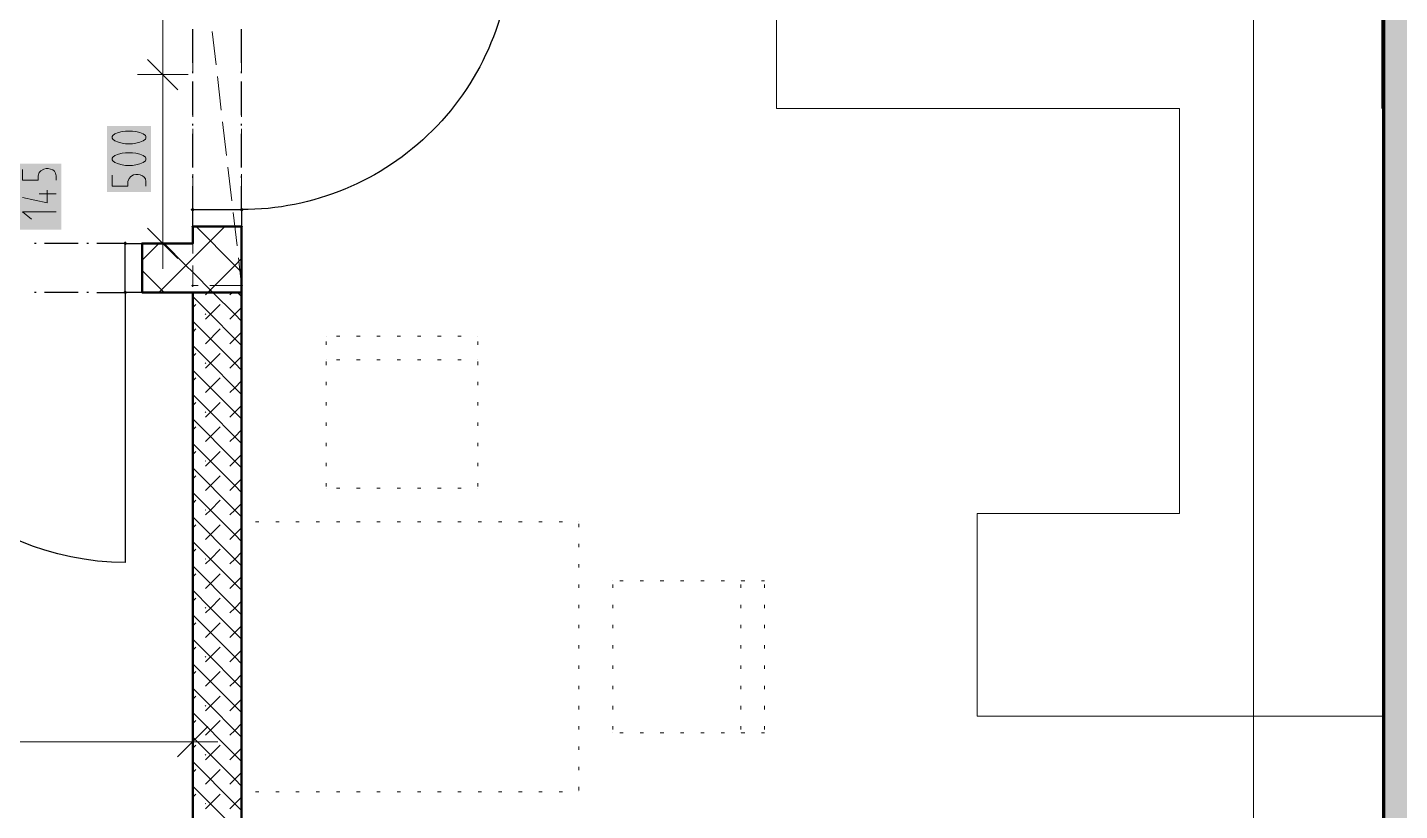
# Model space of a CAD drawing. Header units: millimetres. Extents: x 0 to 594, y 0 to 420.
# Drawn here: x 308.64 to 350.32, y 165.38 to 189.16 of the extents above; entities that cross this region are included whole.
import ezdxf

# ---------------------------------------------------------------- set-up
doc = ezdxf.new("R2010")
doc.units = ezdxf.units.MM
doc.header["$LTSCALE"] = 8
for name, color, linetype in [('PDF_Dvere', 7, 'Continuous'), ('PDF_Koty delkove', 7, 'Continuous'), ('PDF_Kuchyne', 7, 'Continuous'), ('PDF_Nabytek', 7, 'Continuous'), ('PDF_Preklady', 7, 'Continuous'), ('PDF_Pricky zdene', 7, 'Continuous'), ('PDF_Steny obvodove nosne', 7, 'Continuous')]:
    doc.layers.add(name, color=color, linetype=linetype)

msp = doc.modelspace()

# ---------------------------------------------------------------- linework, layer by layer
at = {"layer": 'PDF_Dvere', "lineweight": 25}
for points in [[(315.141, 191.263), (315.141, 191.829), (323.341, 191.829, -0.414214), (315.141, 183.629), (315.141, 184.344)], [(310.745, 181.118), (311.606, 181.118), (311.606, 172.918, -0.414213), (303.406, 181.118), (303.826, 181.118)]]:
    msp.add_lwpolyline(points, format="xyb", dxfattribs=at)
for points in [[(313.655, 188.085), (313.655, 189.11)], [(315.141, 188.085), (315.141, 189.11)], [(313.655, 187.778), (313.655, 187.829)], [(315.141, 187.778), (315.141, 187.829)], [(313.655, 186.497), (313.655, 187.522)], [(315.141, 186.497), (315.141, 187.522)], [(313.655, 186.189), (313.655, 186.24)], [(313.655, 184.908), (313.655, 185.933)], [(315.141, 186.189), (315.141, 186.24)], [(315.141, 184.908), (315.141, 185.933)], [(313.655, 184.6), (313.655, 184.652)], [(313.655, 183.629), (313.655, 184.344)], [(315.141, 184.6), (315.141, 184.652)], [(308.9, 182.604), (308.849, 182.604)], [(310.181, 182.604), (309.156, 182.604)], [(310.489, 182.604), (310.437, 182.604)], [(311.606, 182.604), (310.745, 182.604)], [(308.9, 181.118), (308.849, 181.118)], [(310.181, 181.118), (309.156, 181.118)], [(310.489, 181.118), (310.437, 181.118)]]:
    msp.add_lwpolyline(points, dxfattribs=at)
for points in [[(313.655, 183.116), (313.655, 183.629), (315.141, 183.629), (315.141, 183.116)], [(311.606, 182.604), (312.118, 182.604), (312.118, 181.118), (311.606, 181.118)]]:
    msp.add_lwpolyline(points, close=True, dxfattribs=at)
at = {"layer": 'PDF_Dvere', "lineweight": 25, "transparency": 33554559}
for points in [[(313.655, 183.565), (313.591, 183.629), (313.719, 183.629), (313.655, 183.693)], [(315.141, 183.565), (315.077, 183.629), (315.206, 183.629), (315.141, 183.693)], [(311.67, 182.604), (311.606, 182.54), (311.606, 182.668), (311.541, 182.604)], [(311.67, 181.118), (311.606, 181.054), (311.606, 181.182), (311.541, 181.118)]]:
    msp.add_solid(points, dxfattribs=at)
at = {"layer": 'PDF_Koty delkove', "lineweight": 18}
for points in [[(345.88, 150.974), (345.88, 192.854), (345.88, 194.34), (345.88, 195.878), (345.88, 205.615), (345.88, 207.204), (345.88, 215.711), (345.88, 218.325)], [(312.748, 182.604), (312.748, 187.729), (312.748, 201.003), (312.748, 212.995)], [(313.209, 187.268), (312.287, 188.19)], [(313.517, 187.729), (312.748, 187.729), (311.979, 187.729)], [(311.824, 185.358), (311.619, 185.358), (311.518, 185.344), (311.398, 185.317), (311.295, 185.276), (311.227, 185.222), (311.21, 185.194), (311.21, 185.14), (311.227, 185.112), (311.295, 185.058), (311.398, 185.017), (311.518, 184.989), (311.619, 184.975), (311.824, 184.975), (311.927, 184.989), (312.047, 185.017), (312.149, 185.058), (312.218, 185.112), (312.235, 185.14), (312.235, 185.194), (312.218, 185.222), (312.149, 185.276), (312.047, 185.317)], [(312.047, 185.317), (311.927, 185.344), (311.824, 185.358)], [(308.484, 184.849), (308.484, 184.521), (308.961, 184.521), (308.961, 184.658), (308.996, 184.753), (309.047, 184.808), (309.133, 184.862), (309.2, 184.876), (309.269, 184.876), (309.337, 184.862), (309.405, 184.835), (309.456, 184.794), (309.491, 184.74), (309.509, 184.658), (309.509, 184.521)], [(311.21, 184.674), (311.21, 184.346), (311.688, 184.346), (311.688, 184.483), (311.723, 184.578), (311.774, 184.633), (311.859, 184.687), (311.927, 184.701), (311.995, 184.701), (312.064, 184.687), (312.132, 184.66), (312.183, 184.619), (312.218, 184.565), (312.235, 184.483), (312.235, 184.346)], [(309.235, 184.219), (309.235, 183.836), (308.484, 184.001)], [(309.509, 184.11), (308.996, 184.11)], [(309.509, 183.562), (308.484, 183.562), (308.756, 183.344)], [(313.209, 182.143), (312.287, 183.065)], [(313.517, 182.604), (312.748, 182.604), (311.979, 182.604)], [(312.748, 182.604), (312.748, 181.835)], [(313.656, 168.242), (313.656, 167.473), (313.656, 166.704)], [(314.117, 167.934), (313.194, 167.012)], [(313.656, 167.473), (304.19, 167.473), (299.534, 167.473), (297.409, 167.473), (287.364, 167.473), (285.212, 167.473), (275.167, 167.473), (258.921, 167.473)], [(313.656, 167.473), (314.424, 167.473)]]:
    msp.add_lwpolyline(points, dxfattribs=at)
msp.add_lwpolyline([(311.824, 186.015), (311.619, 186.015), (311.518, 186.001), (311.398, 185.974), (311.295, 185.933), (311.227, 185.879), (311.21, 185.851), (311.21, 185.797), (311.227, 185.769), (311.295, 185.715), (311.398, 185.674), (311.518, 185.646), (311.619, 185.632), (311.824, 185.632), (311.927, 185.646), (312.047, 185.674), (312.149, 185.715), (312.218, 185.769), (312.235, 185.797), (312.235, 185.851), (312.218, 185.879), (312.149, 185.933), (312.047, 185.974), (311.927, 186.001)], close=True, dxfattribs=at)
at = {"layer": 'PDF_Koty delkove', "color": 7, "lineweight": 18, "true_color": 0xffffff, "transparency": 33554559}
for points in [[(312.389, 184.164), (312.389, 186.169), (311.057, 184.164), (311.057, 186.169)], [(309.662, 183.025), (309.662, 185.03), (308.33, 183.025), (308.33, 185.03)]]:
    msp.add_solid(points, dxfattribs=at)
at = {"layer": 'PDF_Kuchyne', "lineweight": 13}
msp.add_lwpolyline([(349.786, 168.254), (337.486, 168.254), (337.486, 174.404), (343.636, 174.404), (343.636, 186.704), (331.388, 186.704), (331.388, 192.854), (349.786, 192.854), (349.786, 186.704)], dxfattribs=at)
at = {"layer": 'PDF_Nabytek', "lineweight": 13}
for points in [[(317.708, 179.788), (317.708, 179.788)], [(317.708, 179.788), (317.708, 179.788)], [(318.125, 179.788), (318.022, 179.788)], [(318.74, 179.788), (318.637, 179.788)], [(319.355, 179.788), (319.252, 179.788)], [(319.97, 179.788), (319.867, 179.788)], [(320.585, 179.788), (320.482, 179.788)], [(321.2, 179.788), (321.097, 179.788)], [(321.815, 179.788), (321.712, 179.788)], [(322.321, 179.788), (322.321, 179.788)], [(322.321, 179.788), (322.321, 179.788)], [(317.708, 179.527), (317.708, 179.629)], [(322.321, 179.527), (322.321, 179.629)], [(317.708, 179.071), (317.708, 179.071)], [(317.708, 178.912), (317.708, 179.014)], [(318.125, 179.071), (318.022, 179.071)], [(318.74, 179.071), (318.637, 179.071)], [(319.355, 179.071), (319.252, 179.071)], [(319.97, 179.071), (319.867, 179.071)], [(320.585, 179.071), (320.482, 179.071)], [(321.2, 179.071), (321.097, 179.071)], [(321.815, 179.071), (321.712, 179.071)], [(322.321, 179.071), (322.321, 179.071)], [(322.321, 178.912), (322.321, 179.014)], [(317.708, 178.297), (317.708, 178.399)], [(322.321, 178.297), (322.321, 178.399)], [(317.708, 177.682), (317.708, 177.784)], [(322.321, 177.682), (322.321, 177.784)], [(317.708, 177.067), (317.708, 177.169)], [(322.321, 177.067), (322.321, 177.169)], [(317.708, 176.452), (317.708, 176.554)], [(322.321, 176.452), (322.321, 176.554)], [(317.708, 175.837), (317.708, 175.939)], [(322.321, 175.837), (322.321, 175.939)], [(317.708, 175.222), (317.708, 175.324)], [(317.708, 175.176), (317.708, 175.176)], [(317.708, 175.176), (317.708, 175.176)], [(318.125, 175.176), (318.022, 175.176)], [(318.74, 175.176), (318.637, 175.176)], [(319.355, 175.176), (319.252, 175.176)], [(319.97, 175.176), (319.867, 175.176)], [(320.585, 175.176), (320.482, 175.176)], [(321.2, 175.176), (321.097, 175.176)], [(321.815, 175.176), (321.712, 175.176)], [(322.321, 175.222), (322.321, 175.324)], [(322.321, 175.176), (322.321, 175.176)], [(322.321, 175.176), (322.321, 175.176)], [(315.141, 174.151), (315.141, 174.151)], [(315.141, 174.151), (315.141, 174.151)], [(315.141, 173.992), (315.141, 174.094)], [(315.665, 174.151), (315.562, 174.151)], [(316.28, 174.151), (316.177, 174.151)], [(316.895, 174.151), (316.792, 174.151)], [(317.51, 174.151), (317.407, 174.151)], [(318.125, 174.151), (318.022, 174.151)], [(318.74, 174.151), (318.637, 174.151)], [(319.355, 174.151), (319.252, 174.151)], [(319.97, 174.151), (319.867, 174.151)], [(320.585, 174.151), (320.482, 174.151)], [(321.2, 174.151), (321.097, 174.151)], [(321.815, 174.151), (321.712, 174.151)], [(322.43, 174.151), (322.327, 174.151)], [(323.045, 174.151), (322.942, 174.151)], [(323.66, 174.151), (323.557, 174.151)], [(324.275, 174.151), (324.172, 174.151)], [(324.89, 174.151), (324.787, 174.151)], [(325.391, 174.151), (325.391, 174.151)], [(325.391, 174.151), (325.391, 174.151)], [(325.391, 173.992), (325.391, 174.094)], [(315.141, 173.377), (315.141, 173.479)], [(325.391, 173.377), (325.391, 173.479)], [(315.141, 172.762), (315.141, 172.864)], [(325.391, 172.762), (325.391, 172.864)], [(315.141, 172.147), (315.141, 172.249)], [(325.391, 172.147), (325.391, 172.249)], [(326.416, 172.357), (326.416, 172.357)], [(326.416, 172.357), (326.416, 172.357)], [(326.416, 172.147), (326.416, 172.249)], [(326.735, 172.357), (326.632, 172.357)], [(327.35, 172.357), (327.247, 172.357)], [(327.965, 172.357), (327.862, 172.357)], [(328.58, 172.357), (328.477, 172.357)], [(329.195, 172.357), (329.092, 172.357)], [(329.81, 172.357), (329.707, 172.357)], [(330.311, 172.357), (330.311, 172.357)], [(330.311, 172.147), (330.311, 172.249)], [(330.425, 172.357), (330.322, 172.357)], [(331.029, 172.357), (330.937, 172.357)], [(331.029, 172.357), (331.029, 172.357)], [(331.029, 172.147), (331.029, 172.249)], [(315.141, 171.532), (315.141, 171.634)], [(325.391, 171.532), (325.391, 171.634)], [(326.416, 171.532), (326.416, 171.634)], [(330.311, 171.532), (330.311, 171.634)], [(331.029, 171.532), (331.029, 171.634)], [(315.141, 170.917), (315.141, 171.019)], [(325.391, 170.917), (325.391, 171.019)], [(326.416, 170.917), (326.416, 171.019)], [(330.311, 170.917), (330.311, 171.019)], [(331.029, 170.917), (331.029, 171.019)], [(315.141, 170.302), (315.141, 170.404)], [(325.391, 170.302), (325.391, 170.404)], [(326.416, 170.302), (326.416, 170.404)], [(330.311, 170.302), (330.311, 170.404)], [(331.029, 170.302), (331.029, 170.404)], [(315.141, 169.687), (315.141, 169.789)], [(325.391, 169.687), (325.391, 169.789)], [(326.416, 169.687), (326.416, 169.789)], [(330.311, 169.687), (330.311, 169.789)], [(331.029, 169.687), (331.029, 169.789)], [(315.141, 169.072), (315.141, 169.174)], [(325.391, 169.072), (325.391, 169.174)], [(326.416, 169.072), (326.416, 169.174)], [(330.311, 169.072), (330.311, 169.174)], [(331.029, 169.072), (331.029, 169.174)], [(315.141, 168.457), (315.141, 168.559)], [(325.391, 168.457), (325.391, 168.559)], [(326.416, 168.457), (326.416, 168.559)], [(330.311, 168.457), (330.311, 168.559)], [(331.029, 168.457), (331.029, 168.559)], [(315.141, 167.842), (315.141, 167.944)], [(325.391, 167.842), (325.391, 167.944)], [(326.416, 167.842), (326.416, 167.944)], [(326.416, 167.744), (326.416, 167.744)], [(326.416, 167.744), (326.416, 167.744)], [(326.735, 167.744), (326.632, 167.744)], [(327.35, 167.744), (327.247, 167.744)], [(327.965, 167.744), (327.862, 167.744)], [(328.58, 167.744), (328.477, 167.744)], [(329.195, 167.744), (329.092, 167.744)], [(329.81, 167.744), (329.707, 167.744)], [(330.311, 167.842), (330.311, 167.944)], [(330.311, 167.744), (330.311, 167.744)], [(330.425, 167.744), (330.322, 167.744)], [(331.029, 167.744), (330.937, 167.744)], [(331.029, 167.842), (331.029, 167.944)], [(331.029, 167.744), (331.029, 167.744)], [(331.029, 167.744), (331.029, 167.744)], [(315.141, 167.227), (315.141, 167.329)], [(325.391, 167.227), (325.391, 167.329)], [(315.141, 166.612), (315.141, 166.714)], [(325.391, 166.612), (325.391, 166.714)], [(315.141, 165.997), (315.141, 166.099)], [(315.141, 165.951), (315.141, 165.951)], [(315.141, 165.951), (315.141, 165.951)], [(315.665, 165.951), (315.562, 165.951)], [(316.28, 165.951), (316.177, 165.951)], [(316.895, 165.951), (316.792, 165.951)], [(317.51, 165.951), (317.407, 165.951)], [(318.125, 165.951), (318.022, 165.951)], [(318.74, 165.951), (318.637, 165.951)], [(319.355, 165.951), (319.252, 165.951)], [(319.97, 165.951), (319.867, 165.951)], [(320.585, 165.951), (320.482, 165.951)], [(321.2, 165.951), (321.097, 165.951)], [(321.815, 165.951), (321.712, 165.951)], [(322.43, 165.951), (322.327, 165.951)], [(323.045, 165.951), (322.942, 165.951)], [(323.66, 165.951), (323.557, 165.951)], [(324.275, 165.951), (324.172, 165.951)], [(324.89, 165.951), (324.787, 165.951)], [(325.391, 165.997), (325.391, 166.099)], [(325.391, 165.951), (325.391, 165.951)], [(325.391, 165.951), (325.391, 165.951)]]:
    msp.add_lwpolyline(points, dxfattribs=at)
at = {"layer": 'PDF_Preklady', "lineweight": 18}
for points in [[(313.655, 187.829), (313.655, 188.854)], [(314.364, 188.024), (314.246, 189.042)], [(315.141, 187.829), (315.141, 188.854)], [(314.524, 186.65), (314.405, 187.668)], [(313.655, 186.445), (313.655, 187.47)], [(315.141, 186.445), (315.141, 187.47)], [(313.655, 185.062), (313.655, 186.087)], [(314.683, 185.275), (314.565, 186.293)], [(315.141, 185.062), (315.141, 186.087)], [(313.655, 183.678), (313.655, 184.703)], [(314.842, 183.901), (314.724, 184.919)], [(315.141, 183.678), (315.141, 184.703)], [(315.002, 182.526), (314.884, 183.544)], [(313.655, 183.116), (313.655, 183.319)], [(313.655, 182.294), (313.655, 182.604), (313.655, 183.116)], [(315.141, 183.116), (315.141, 183.319)], [(315.141, 182.294), (315.141, 183.116)], [(314.179, 181.323), (315.141, 181.323), (315.043, 182.17)], [(313.655, 181.323), (313.655, 181.935)], [(315.141, 181.323), (315.141, 181.935)], [(313.656, 181.323), (313.656, 181.323)], [(313.82, 181.323), (313.656, 181.323)]]:
    msp.add_lwpolyline(points, dxfattribs=at)
at = {"layer": 'PDF_Preklady', "lineweight": 18, "transparency": 33554559}
for points in [[(313.655, 183.07), (313.609, 183.116), (313.701, 183.116), (313.655, 183.163)], [(313.655, 183.07), (313.609, 183.116), (313.701, 183.116), (313.655, 183.163)], [(315.141, 183.07), (315.095, 183.116), (315.188, 183.116), (315.141, 183.163)], [(315.141, 183.07), (315.095, 183.116), (315.188, 183.116), (315.141, 183.163)], [(313.655, 182.558), (313.609, 182.604), (313.701, 182.604), (313.655, 182.65)], [(313.655, 182.558), (313.609, 182.604), (313.701, 182.604), (313.655, 182.65)], [(313.655, 181.277), (313.609, 181.323), (313.701, 181.323), (313.655, 181.369)], [(313.702, 181.323), (313.656, 181.277), (313.656, 181.369), (313.609, 181.323)], [(315.188, 181.323), (315.141, 181.277), (315.141, 181.369), (315.095, 181.323)], [(315.141, 181.277), (315.095, 181.323), (315.188, 181.323), (315.141, 181.369)], [(315.147, 181.277), (315.096, 181.317), (315.187, 181.328), (315.136, 181.369)]]:
    msp.add_solid(points, dxfattribs=at)
at = {"layer": 'PDF_Pricky zdene', "lineweight": 50}
for points in [[(313.655, 182.604), (313.655, 183.116), (315.141, 183.116), (315.141, 181.323), (315.141, 181.118), (313.656, 181.118)], [(313.656, 181.118), (312.118, 181.118), (312.118, 182.604), (313.655, 182.604)]]:
    msp.add_lwpolyline(points, dxfattribs=at)
at = {"layer": 'PDF_Pricky zdene', "lineweight": 9}
for points in [[(314.629, 183.116), (313.656, 182.143)], [(315.141, 181.733), (314.936, 181.938), (313.758, 183.116)], [(312.63, 182.604), (312.118, 182.092)], [(314.27, 181.118), (313.656, 181.732), (313.45, 181.938), (312.784, 182.604)], [(312.784, 181.118), (312.118, 181.784)], [(313.656, 182.143), (313.45, 181.938), (312.63, 181.118)], [(315.141, 182.143), (314.936, 181.938), (314.116, 181.118)], [(314.193, 180.451), (313.655, 180.99)], [(314.045, 181.046), (314.116, 181.118)], [(315.141, 180.656), (314.936, 180.451), (314.27, 181.118)], [(314.788, 181.046), (314.86, 181.118)], [(315.141, 180.99), (315.013, 181.118)], [(313.655, 180.656), (313.747, 180.749)], [(315.141, 179.503), (314.936, 179.708), (314.193, 180.451), (314.491, 180.749)], [(315.141, 179.17), (314.936, 178.965), (313.655, 180.246)], [(314.045, 180.303), (314.193, 180.451)], [(314.788, 180.303), (314.936, 180.451)], [(315.141, 180.246), (314.936, 180.451)], [(313.655, 179.913), (313.747, 180.006)], [(314.045, 179.56), (314.491, 180.006)], [(314.788, 179.56), (314.936, 179.708), (315.141, 179.913)], [(314.193, 178.965), (313.655, 179.503)], [(313.655, 179.17), (313.747, 179.262)], [(315.141, 178.017), (314.936, 178.222), (314.193, 178.965), (314.491, 179.262)], [(314.045, 178.817), (314.193, 178.965)], [(314.788, 178.817), (314.936, 178.965)], [(315.141, 178.76), (314.936, 178.965)], [(315.141, 177.684), (314.936, 177.479), (313.655, 178.76)], [(313.655, 178.427), (313.747, 178.519)], [(314.045, 178.074), (314.491, 178.519)], [(314.788, 178.074), (314.936, 178.222), (315.141, 178.427)], [(314.193, 177.479), (313.655, 178.017)], [(313.655, 177.684), (313.747, 177.776)], [(315.141, 176.531), (314.936, 176.736), (314.193, 177.479), (314.491, 177.776)], [(315.141, 176.198), (314.936, 175.993), (313.655, 177.274)], [(314.045, 177.33), (314.193, 177.479)], [(314.788, 177.33), (314.936, 177.479)], [(315.141, 177.274), (314.936, 177.479)], [(313.655, 176.941), (313.747, 177.033)], [(314.045, 176.587), (314.491, 177.033)], [(314.788, 176.587), (314.936, 176.736), (315.141, 176.941)], [(314.193, 175.993), (313.655, 176.531)], [(313.655, 176.198), (313.747, 176.29)], [(314.045, 175.844), (314.193, 175.993)], [(315.141, 175.045), (314.936, 175.25), (314.193, 175.993), (314.491, 176.29)], [(314.788, 175.844), (314.936, 175.993)], [(315.141, 175.788), (314.936, 175.993)], [(315.141, 174.712), (314.936, 174.507), (313.655, 175.788)], [(313.655, 175.455), (313.747, 175.547)], [(314.045, 175.101), (314.491, 175.547)], [(314.788, 175.101), (314.936, 175.25), (315.141, 175.455)], [(314.193, 174.507), (313.655, 175.045)], [(313.655, 174.712), (313.747, 174.804)], [(315.141, 173.558), (314.936, 173.763), (314.193, 174.507), (314.491, 174.804)], [(315.141, 173.225), (314.936, 173.02), (313.655, 174.302)], [(314.045, 174.358), (314.193, 174.507)], [(314.788, 174.358), (314.936, 174.507)], [(315.141, 174.302), (314.936, 174.507)], [(313.655, 173.968), (313.747, 174.061)], [(314.045, 173.615), (314.491, 174.061)], [(314.788, 173.615), (314.936, 173.763), (315.141, 173.968)], [(314.193, 173.02), (313.655, 173.558)], [(313.655, 173.225), (313.747, 173.318)], [(314.045, 172.872), (314.193, 173.02)], [(315.141, 172.072), (314.936, 172.277), (314.193, 173.02), (314.491, 173.318)], [(314.788, 172.872), (314.936, 173.02)], [(315.141, 172.815), (314.936, 173.02)], [(315.141, 171.739), (314.936, 171.534), (313.655, 172.815)], [(313.655, 172.482), (313.747, 172.574)], [(314.045, 172.129), (314.491, 172.574)], [(314.788, 172.129), (314.936, 172.277), (315.141, 172.482)], [(314.193, 171.534), (313.655, 172.072)], [(313.655, 171.739), (313.747, 171.831)], [(315.141, 170.586), (314.936, 170.791), (314.193, 171.534), (314.491, 171.831)], [(315.141, 170.253), (314.936, 170.048), (313.655, 171.329)], [(314.045, 171.385), (314.193, 171.534)], [(314.788, 171.385), (314.936, 171.534)], [(315.141, 171.329), (314.936, 171.534)], [(313.655, 170.996), (313.747, 171.088)], [(314.045, 170.642), (314.491, 171.088)], [(314.788, 170.642), (314.936, 170.791), (315.141, 170.996)], [(314.193, 170.048), (313.655, 170.586)], [(313.655, 170.253), (313.747, 170.345)], [(314.193, 170.048), (314.491, 170.345)], [(314.936, 168.562), (313.655, 169.843)], [(314.045, 169.899), (314.193, 170.048)], [(315.141, 169.1), (314.936, 169.305), (314.193, 170.048)], [(314.788, 169.899), (314.936, 170.048)], [(315.141, 169.843), (314.936, 170.048)], [(313.655, 169.51), (313.747, 169.602)], [(314.045, 169.156), (314.491, 169.602)], [(314.788, 169.156), (314.936, 169.305)], [(314.936, 169.305), (315.141, 169.51)], [(314.193, 168.562), (313.655, 169.1)], [(313.655, 168.767), (313.747, 168.859)], [(314.193, 168.562), (314.491, 168.859)], [(314.045, 168.413), (314.193, 168.562)], [(315.141, 168.023), (314.936, 167.818), (314.193, 168.562)], [(314.788, 168.413), (314.936, 168.562)], [(314.936, 168.562), (315.141, 168.767)], [(315.141, 168.357), (314.936, 168.562)], [(314.936, 167.075), (313.655, 168.357)], [(313.655, 168.023), (313.747, 168.116)], [(314.045, 167.67), (314.491, 168.116)], [(314.193, 167.075), (313.655, 167.613)], [(314.788, 167.67), (314.936, 167.818)], [(315.141, 167.613), (314.936, 167.818)], [(313.655, 167.28), (313.747, 167.373)], [(314.193, 167.075), (314.491, 167.373)], [(314.936, 167.075), (315.141, 167.28)], [(314.936, 165.589), (313.655, 166.87)], [(314.045, 166.927), (314.193, 167.075)], [(314.936, 166.332), (314.193, 167.075)], [(314.788, 166.927), (314.936, 167.075)], [(315.141, 166.87), (314.936, 167.075)], [(313.655, 166.537), (313.747, 166.629)], [(314.045, 166.184), (314.491, 166.629)], [(315.141, 166.127), (314.936, 166.332), (314.788, 166.184)], [(314.936, 166.332), (315.141, 166.537)], [(314.193, 165.589), (313.655, 166.127)], [(313.655, 165.794), (313.747, 165.886)], [(314.045, 165.44), (314.193, 165.589)], [(314.193, 165.589), (314.491, 165.886)], [(314.936, 164.846), (314.193, 165.589)], [(314.788, 165.44), (314.936, 165.589)], [(314.936, 165.589), (315.141, 165.794)], [(315.141, 165.384), (314.936, 165.589)]]:
    msp.add_lwpolyline(points, dxfattribs=at)
at = {"layer": 'PDF_Pricky zdene', "lineweight": 50}
msp.add_lwpolyline([(315.141, 131.816), (315.141, 131.969), (315.141, 181.118), (313.655, 181.118), (313.655, 131.969), (313.655, 131.816)], close=True, dxfattribs=at)
at = {"layer": 'PDF_Pricky zdene', "lineweight": 9, "transparency": 33554559}
for points in [[(314.045, 180.431), (314.022, 180.454), (314.068, 180.454), (314.045, 180.478)], [(314.936, 180.428), (314.913, 180.451), (314.96, 180.451), (314.936, 180.475)], [(314.045, 178.945), (314.022, 178.968), (314.068, 178.968), (314.045, 178.991)], [(314.936, 178.942), (314.913, 178.965), (314.96, 178.965), (314.936, 178.988)], [(314.045, 177.459), (314.022, 177.482), (314.068, 177.482), (314.045, 177.505)], [(314.936, 177.456), (314.913, 177.479), (314.96, 177.479), (314.936, 177.502)], [(314.045, 175.973), (314.022, 175.996), (314.068, 175.996), (314.045, 176.019)], [(314.936, 175.97), (314.913, 175.993), (314.96, 175.993), (314.936, 176.016)], [(314.045, 174.486), (314.022, 174.51), (314.068, 174.51), (314.045, 174.533)], [(314.936, 174.483), (314.913, 174.507), (314.96, 174.507), (314.936, 174.53)], [(314.045, 173), (314.022, 173.023), (314.068, 173.023), (314.045, 173.046)], [(314.936, 172.997), (314.913, 173.02), (314.96, 173.02), (314.936, 173.043)], [(314.045, 171.514), (314.022, 171.537), (314.068, 171.537), (314.045, 171.56)], [(314.936, 171.511), (314.913, 171.534), (314.96, 171.534), (314.936, 171.557)], [(314.045, 170.028), (314.022, 170.051), (314.068, 170.051), (314.045, 170.074)], [(314.936, 170.025), (314.913, 170.048), (314.96, 170.048), (314.936, 170.071)], [(314.045, 168.541), (314.022, 168.565), (314.068, 168.565), (314.045, 168.588)], [(314.936, 168.539), (314.913, 168.562), (314.96, 168.562), (314.936, 168.585)], [(314.045, 167.055), (314.022, 167.078), (314.068, 167.078), (314.045, 167.101)], [(314.936, 167.052), (314.913, 167.075), (314.96, 167.075), (314.936, 167.098)], [(314.045, 165.569), (314.022, 165.592), (314.068, 165.592), (314.045, 165.615)], [(314.936, 165.566), (314.913, 165.589), (314.96, 165.589), (314.936, 165.612)]]:
    msp.add_solid(points, dxfattribs=at)
at = {"layer": 'PDF_Steny obvodove nosne', "lineweight": 70}
msp.add_lwpolyline([(351.887, 129.561), (351.887, 131.969), (351.887, 205.615), (351.887, 215.711), (351.887, 218.171), (349.837, 218.171), (349.837, 215.711), (349.837, 207.204), (349.837, 205.615), (349.837, 131.969), (349.837, 129.561)], close=True, dxfattribs=at)
at = {"layer": 'PDF_Steny obvodove nosne', "color": 9, "lineweight": 9, "true_color": 0xc0c0c0, "transparency": 33554559}
msp.add_solid([(351.887, 129.561), (351.887, 218.171), (349.837, 129.561), (349.837, 218.171)], dxfattribs=at)

doc.saveas('drawing.dxf')
